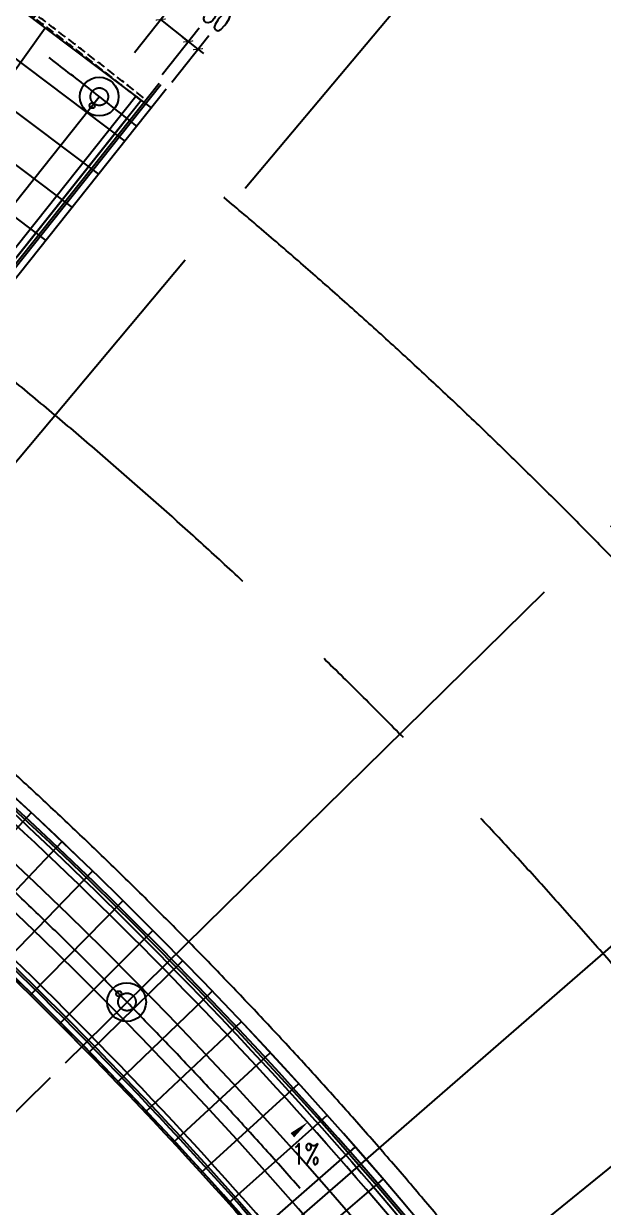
# Model space of a CAD drawing. Extents: x 36903891 to 38126251, y 2073392 to 2924740.
# Drawn here: x 37199488 to 37215930, y 2829362 to 2862924 of the extents above; entities that cross this region are included whole.
import ezdxf
from ezdxf.enums import TextEntityAlignment as Align
from ezdxf.xclip import XClip

# ---------------------------------------------------------------- set-up
doc = ezdxf.new("R2010")
doc.units = 0
doc.header["$LTSCALE"] = 1000
doc.header["$XCLIPFRAME"] = 0
for name, pattern in [('__DASH', [0.35, 0.25, -0.1]), ('CENTER', [2, 1.25, -0.25, 0.25, -0.25]), ('CENTER2', [28.575, 19.05, -3.175, 3.175, -3.175]), ('DASH', [0.35, 0.25, -0.1]), ('HIDDEN', [0.375, 0.25, -0.125])]:
    doc.linetypes.add(name, pattern=pattern)
doc.layers.get('0').update_dxf_attribs({"color": 8})
doc.layers.get('Defpoints').update_dxf_attribs({"color": 8})
for name, color, linetype in [('#幕墙线-平面', 8, 'Continuous'), ('#标注', 8, 'Continuous'), ('#虚线', 8, 'HIDDEN'), ('#轴线', 8, 'CENTER2'), ('A-AL-E', 8, 'Continuous'), ('A-COLS-PLAN-C', 8, 'DASH'), ('A-DETL-ALUM', 8, 'Continuous'), ('A-DIMS', 8, 'Continuous'), ('A-DIMS-SYMB', 8, 'Continuous'), ('A-FLOR', 8, 'Continuous'), ('A-FLOR-UNDR', 8, '__DASH'), ('A-GRID', 8, 'CENTER'), ('A-STRS-HRAL', 8, 'Continuous'), ('DIM', 8, 'Continuous'), ('水-雨水-压力流-标识', 8, 'Continuous')]:
    doc.layers.add(name, color=color, linetype=linetype)
doc.styles.add('#文字', font='jrs.shx', dxfattribs={"width": 0.7, "bigfont": 'hztxt.shx'})
doc.styles.add('_TCH_DIM', font='SIMPLEX', dxfattribs={"bigfont": 'GBCBIG'})
doc.styles.add('_TCH_DIM_T3', font='SIMPLEX', dxfattribs={"width": 0.705882, "bigfont": 'GBCBIG'})
doc.styles.add('JHZX', font='jrs.shx', dxfattribs={"width": 0.6, "bigfont": 'jhz.shx'})
doc.dimstyles.new('_TCH_ARCH&&200', dxfattribs={"dimtxt": 595, "dimasz": 200, "dimexe": 500, "dimexo": 600, "dimgap": 252.5, "dimtad": 1, "dimdec": 0, "dimzin": 0, "dimdsep": 46, "dimtxsty": '_TCH_DIM_T3', "dimblk": 'ARCHTICK', "dimcen": 0.09, "dimclrt": 4, "dimazin": 2, "dimtfac": 1, "dimtdec": 0, "dimtix": 1, "dimtmove": 2, "dimatfit": 3, "dimfxl": 200, "dimtolj": 1, "dimtzin": 0, "dimarcsym": 0})
doc.dimstyles.new('JZBZ-600', dxfattribs={"dimscale": 600, "dimtxt": 3, "dimasz": 1.5, "dimexe": 1, "dimexo": 1, "dimgap": 0.5, "dimtad": 1, "dimdec": 0, "dimdsep": 46, "dimtxsty": 'JHZX', "dimblk1": 'ARCHTICK', "dimblk2": 'ARCHTICK', "dimsah": 1, "dimcen": 0, "dimclrd": 1, "dimclre": 1, "dimclrt": 2, "dimadec": 1, "dimazin": 2, "dimtfac": 1, "dimtdec": 0, "dimtix": 1, "dimtmove": 0, "dimatfit": 3, "dimfxl": 1, "dimtolj": 1, "dimlwd": -1, "dimlwe": -1, "dimarcsym": 1})

# ---------------------------------------------------------------- blocks, each defined once
blk = doc.blocks.new('_ARCHTICK')
at = {"color": 0, "linetype": 'ByBlock', "const_width": 0.15}
blk.add_lwpolyline([(-0.5, -0.5), (0.5, 0.5)], dxfattribs=at)
blk = doc.blocks.new('*D137')
at = {"layer": '#标注', "transparency": 16777216}
for p, q in [((36885586, 3021827), (36894502, 3030588)), ((36891688, 3015224), (36901122, 3023425))]:
    blk.add_line(p, q, dxfattribs=at)
blk.add_arc((36780595, 2918663), 159093, 40.99703, 44.49717, dxfattribs=at)
at = {"layer": 'Defpoints', "color": 0, "transparency": 16777216}
for p in [(36898520, 3025454), (36885158, 3021406), (36891235, 3014831), (36780595, 2918663)]:
    blk.add_point(p, dxfattribs=at)
at = {"layer": '#标注', "transparency": 16777216, "xscale": 900, "yscale": 900, "zscale": 900}
for p, rotation in [((36894074, 3030167), 134.497169313424), ((36900670, 3023031), 310.9970326262212)]:
    blk.add_blockref('_ARCHTICK', p, dxfattribs=dict(at, rotation=rotation))
at = {"layer": '#标注', "transparency": 16777216, "insert": (36898307, 3027464), "char_height": 1800, "attachment_point": 5, "rotation": 312.7471, "style": 'JHZX'}
blk.add_mtext('\\A1;3.5°', dxfattribs=at)
blk = doc.blocks.new('*D138')
at = {"layer": '#标注', "transparency": 16777216}
for p, q in [((36875209, 3031419), (36883244, 3040995)), ((36885586, 3021827), (36894502, 3030588))]:
    blk.add_line(p, q, dxfattribs=at)
blk.add_arc((36780595, 2918663), 159093, 44.49717, 50, dxfattribs=at)
at = {"layer": 'Defpoints', "color": 0, "transparency": 16777216}
for p in [(36890447, 3033742), (36874823, 3030960), (36885158, 3021406), (36780595, 2918663)]:
    blk.add_point(p, dxfattribs=at)
at = {"layer": '#标注', "transparency": 16777216, "xscale": 900, "yscale": 900, "zscale": 900}
for p, rotation in [((36882858, 3040535), 140.0000000001202), ((36894074, 3030167), 314.4971693134302)]:
    blk.add_blockref('_ARCHTICK', p, dxfattribs=dict(at, rotation=rotation))
at = {"layer": '#标注', "transparency": 16777216, "insert": (36889405, 3036367), "char_height": 1800, "attachment_point": 5, "rotation": 317.2486, "style": 'JHZX'}
blk.add_mtext('\\A1;5.5°', dxfattribs=at)
blk = doc.blocks.new('*D139')
at = {"layer": '#标注', "transparency": 16777216}
for p, q in [((36869183, 3036213), (36876706, 3046195)), ((36875209, 3031419), (36883244, 3040995))]:
    blk.add_line(p, q, dxfattribs=at)
blk.add_arc((36780595, 2918663), 159093, 50, 52.99758, dxfattribs=at)
at = {"layer": 'Defpoints', "color": 0, "transparency": 16777216}
for p in [(36880717, 3042300), (36868822, 3035734), (36874823, 3030960), (36780595, 2918663)]:
    blk.add_point(p, dxfattribs=at)
at = {"layer": '#标注', "transparency": 16777216, "xscale": 900, "yscale": 900, "zscale": 900}
for p, rotation in [((36876345, 3045716), 142.9975753843727), ((36882858, 3040535), 320.0000000001095)]:
    blk.add_blockref('_ARCHTICK', p, dxfattribs=dict(at, rotation=rotation))
at = {"layer": '#标注', "transparency": 16777216, "insert": (36880382, 3044107), "char_height": 1800, "attachment_point": 5, "rotation": 321.4988, "style": 'JHZX'}
blk.add_mtext('\\A1;3°', dxfattribs=at)
blk = doc.blocks.new('*D194')
at = {"layer": '#标注', "transparency": 16777216}
for p, q in [((36697229, 3039962), (36687879, 3053567)), ((36885580, 3021821), (36897355, 3033391))]:
    blk.add_line(p, q, dxfattribs=at)
blk.add_arc((36780595, 2918663), 163093, 44.49717, 124.49963, dxfattribs=at)
at = {"layer": 'Defpoints', "color": 0, "transparency": 16777216}
for p in [(36833249, 3073022), (36697569, 3039468), (36885152, 3021400), (36780595, 2918663)]:
    blk.add_point(p, dxfattribs=at)
at = {"layer": '#标注', "transparency": 16777216, "xscale": 900, "yscale": 900, "zscale": 900}
for p, rotation in [((36688219, 3053073), 214.4996298123025), ((36896927, 3032971), 314.4971693134276)]:
    blk.add_blockref('_ARCHTICK', p, dxfattribs=dict(at, rotation=rotation))
at = {"layer": '#标注', "transparency": 16777216, "insert": (36796346, 3082199), "char_height": 1800, "attachment_point": 5, "rotation": 354.4984, "style": 'JHZX'}
blk.add_mtext('\\A1;80°', dxfattribs=at)
blk = doc.blocks.new('*D198')
at = {"layer": '#标注', "transparency": 16777216}
for p, q in [((36869683, 3006201), (36860768, 2997439)), ((36874862, 3000599), (36865428, 2992398))]:
    blk.add_line(p, q, dxfattribs=at)
blk.add_arc((36780603, 2918661), 112993, 41, 44.50018, dxfattribs=at)
at = {"layer": 'Defpoints', "color": 0, "transparency": 16777216}
for p in [(36870111, 3006621), (36875315, 3000993), (36864354, 2994513), (36780603, 2918661)]:
    blk.add_point(p, dxfattribs=at)
at = {"layer": '#标注', "transparency": 16777216, "xscale": 900, "yscale": 900, "zscale": 900}
for p, rotation in [((36861196, 2997860), 134.5001823342773), ((36865881, 2992792), 310.9999999999897)]:
    blk.add_blockref('_ARCHTICK', p, dxfattribs=dict(at, rotation=rotation))
at = {"layer": '#标注', "transparency": 16777216, "insert": (36864458, 2996176), "char_height": 1800, "attachment_point": 5, "rotation": 312.7501, "style": 'JHZX'}
blk.add_mtext('\\A1;3.5°', dxfattribs=at)
blk = doc.blocks.new('*D199')
at = {"layer": '#标注', "transparency": 16777216}
for p, q in [((36860883, 3014336), (36852848, 3004760)), ((36869683, 3006201), (36860768, 2997439))]:
    blk.add_line(p, q, dxfattribs=at)
blk.add_arc((36780603, 2918661), 112993, 44.50018, 50.00047, dxfattribs=at)
at = {"layer": 'Defpoints', "color": 0, "transparency": 16777216}
for p in [(36861268, 3014796), (36870111, 3006621), (36858621, 3000398), (36780603, 2918661)]:
    blk.add_point(p, dxfattribs=at)
at = {"layer": '#标注', "transparency": 16777216, "xscale": 900, "yscale": 900, "zscale": 900}
for p, rotation in [((36853234, 3005220), 140.0004672240836), ((36861196, 2997860), 314.5001823342748)]:
    blk.add_blockref('_ARCHTICK', p, dxfattribs=dict(at, rotation=rotation))
at = {"layer": '#标注', "transparency": 16777216, "insert": (36858118, 3002517), "char_height": 1800, "attachment_point": 5, "rotation": 317.2503, "style": 'JHZX'}
blk.add_mtext('\\A1;5.5°', dxfattribs=at)
blk = doc.blocks.new('*D53')
at = {"layer": '#标注', "transparency": 16777216}
for p, q in [((36709851, 3021595), (36719200, 3007992)), ((36869683, 3006201), (36857910, 2994633))]:
    blk.add_line(p, q, dxfattribs=at)
blk.add_arc((36780595, 2918663), 108993, 44.49706, 124.5, dxfattribs=at)
at = {"layer": 'Defpoints', "color": 0, "transparency": 16777216}
for p in [(36709511, 3022089), (36815783, 3021819), (36870111, 3006621), (36780595, 2918663)]:
    blk.add_point(p, dxfattribs=at)
at = {"layer": '#标注', "transparency": 16777216, "xscale": 900, "yscale": 900, "zscale": 900}
for p, rotation in [((36718860, 3008487), 214.4999999999928), ((36858338, 2995053), 314.497058791603)]:
    blk.add_blockref('_ARCHTICK', p, dxfattribs=dict(at, rotation=rotation))
at = {"layer": '#标注', "transparency": 16777216, "insert": (36791159, 3028348), "char_height": 1800, "attachment_point": 5, "rotation": 354.4985, "style": 'JHZX'}
blk.add_mtext('\\A1;80°', dxfattribs=at)
blk = doc.blocks.new('*U51')
blk.add_line((0, -20), (0, 0))
blk.add_circle((0, -24), 4)
at = {"style": 'JHZX', "width": 0.75}
blk.add_attdef('AXES', text='', height=4, dxfattribs=at).set_placement((0, -24), align=Align.MIDDLE_CENTER)
blk = doc.blocks.new('DOTE-11')
at = {"layer": '#虚线', "ltscale": 20}
for points in [[(36871075, 3034007), (36859467, 3019414)], [(36871859, 3033387), (36860249, 3018792)]]:
    blk.add_lwpolyline(points, dxfattribs=at)
for radius, end in [(117100, 50.90588), (109300, 50.72062)]:
    blk.add_arc((36780599, 2918657), radius, 330, end, dxfattribs=at)
at = {"layer": '#轴线'}
for p, q in [((36861268, 3014796), (36874831, 3030959)), ((36870111, 3006621), (36885161, 3021410)), ((36875315, 3000993), (36891239, 3014835)), ((36878130, 2997637), (36894528, 3010916))]:
    blk.add_line(p, q, dxfattribs=at)
for radius, end in [(146600, 183.99981), (138800, 210.18842), (130400, 210.32938), (127950, 210.37401)]:
    blk.add_arc((36780599, 2918657), radius, 324.5, end, dxfattribs=at)
blk = doc.blocks.new('A$C80b62fe7')
at = {"layer": '#幕墙线-平面'}
for points in [[(159989, 306162), (150354, 292655, -0.010223), (150225, 292481)], [(218720, 197989), (201349, 196927, -0.411972), (200385, 197773, 0.208557), (152529, 289704, -0.411975), (152389, 290978), (163223, 304598)], [(218704, 198249), (201333, 197186, -0.411972), (200645, 197790, 0.208557), (152693, 289906, -0.411975), (152592, 290816), (163426, 304436)], [(148675, 286642), (149609, 287904, -0.063099), (171827, 265182, -0.063099)], [(148884, 286487), (149658, 287533, -0.062564), (171619, 265025, -0.062564)]]:
    blk.add_lwpolyline(points, format="xyb", dxfattribs=at)
for radius, start, end in [(128529, 333.50225, 195.7758), (127529, 333.53985, 195.7884)]:
    blk.add_arc((71052, 188867), radius, start, end, dxfattribs=at)
blk = doc.blocks.new('DASWQE')
at = {"layer": '#幕墙线-平面', "ltscale": 10}
for points in [[(85234, 120093), (91950, 115033)], [(84537, 119117), (91203, 114093)], [(83840, 118140), (90455, 113154)], [(83143, 117163), (89708, 112215)], [(82446, 116186), (88961, 111276)], [(88548, 95044), (85992, 92300)], [(89422, 94222), (86841, 91502)], [(90289, 93392), (87682, 90695)], [(91147, 92554), (88516, 89882)], [(91999, 91708), (89343, 89060)], [(92842, 90854), (90162, 88231)], [(93677, 89992), (90973, 87394)], [(94504, 89123), (91776, 86550)], [(95324, 88246), (92572, 85699)], [(96135, 87362), (93360, 84840)], [(96938, 86470), (94139, 83974)], [(97732, 85571), (94911, 83101)], [(98519, 84664), (95675, 82220)]]:
    blk.add_lwpolyline(points, dxfattribs=at)
at = {"layer": 'DIM', "ltscale": 10}
blk.add_blockref('A$C80b62fe7', (-71047, -188863), dxfattribs=at)
blk = doc.blocks.new('雨水立管')
blk.add_circle((0, 0), 50)
blk = doc.blocks.new('雨水')
at = {"layer": '水-雨水-压力流-标识', "xscale": 1.5, "yscale": 1.5, "zscale": 1.5}
for p in [(35738246, 3033753), (35739002, 3008571)]:
    blk.add_blockref('雨水立管', p, dxfattribs=at)
blk = doc.blocks.new('800柱子')
at = {"layer": 'A-DETL-ALUM', "ltscale": 0.3}
blk.add_circle((35572079, 2737405), 550, dxfattribs=at)
blk = doc.blocks.new('_YZHK')
blk.add_circle((0, 0), 0.5)
blk = doc.blocks.new('ASDFASD')
at = {"layer": 'A-COLS-PLAN-C', "ltscale": 0.3, "xscale": 500, "yscale": 500, "zscale": 500}
for p in [(35738449, 3034007), (35739233, 3008339)]:
    blk.add_blockref('_YZHK', p, dxfattribs=at)
blk = doc.blocks.new('*D391')
at = {"layer": 'A-DIMS', "lineweight": -2, "transparency": 16777216}
for p, q in [((39385851, 2106430), (39386904, 2107754)), ((39386593, 2107362), (39387376, 2106740)), ((39386634, 2105808), (39387687, 2107131))]:
    blk.add_line(p, q, dxfattribs=at)
at = {"layer": 'Defpoints', "color": 0, "transparency": 16777216}
for p in [(39387376, 2106740), (39385478, 2105961), (39386260, 2105338)]:
    blk.add_point(p, dxfattribs=at)
at = {"layer": 'A-DIMS', "lineweight": -2, "transparency": 16777216, "xscale": 200, "yscale": 200, "zscale": 200}
for p, rotation in [((39386593, 2107362), 141.4994048574316), ((39387376, 2106740), 321.4994048574316)]:
    blk.add_blockref('_ARCHTICK', p, dxfattribs=dict(at, rotation=rotation))
at = {"layer": 'A-DIMS', "transparency": 16777216, "insert": (39386231, 2108353), "char_height": 595, "attachment_point": 5, "rotation": 321.4994, "style": '_TCH_DIM_T3'}
blk.add_mtext('\\A1;1000', dxfattribs=at)
blk = doc.blocks.new('*D392')
at = {"layer": 'A-DIMS', "lineweight": -2, "transparency": 16777216}
for p, q in [((39386634, 2105808), (39387687, 2107131)), ((39386908, 2105590), (39387961, 2106913)), ((39387376, 2106740), (39387219, 2106864)), ((39387376, 2106740), (39387650, 2106522)), ((39387650, 2106522), (39387806, 2106397))]:
    blk.add_line(p, q, dxfattribs=at)
at = {"layer": 'Defpoints', "color": 0, "transparency": 16777216}
for p in [(39387650, 2106522), (39386260, 2105338), (39386534, 2105120)]:
    blk.add_point(p, dxfattribs=at)
at = {"layer": 'A-DIMS', "lineweight": -2, "transparency": 16777216, "xscale": 200, "yscale": 200, "zscale": 200}
for p, rotation in [((39387376, 2106740), 321.4994048576787), ((39387650, 2106522), 141.4994048576787)]:
    blk.add_blockref('_ARCHTICK', p, dxfattribs=dict(at, rotation=rotation))
at = {"layer": 'A-DIMS', "transparency": 16777216, "insert": (39388055, 2107525), "char_height": 595, "attachment_point": 5, "rotation": 321.4994, "style": '_TCH_DIM_T3'}
blk.add_mtext('\\A1;350', dxfattribs=at)
blk = doc.blocks.new('ZW-5001')
at = {"layer": '#标注'}
ref = blk.add_blockref('*U51', (36879960.3, 3037081.7), dxfattribs=dict(at, xscale=-600.0000000000001, yscale=600.0000000000001, rotation=140.0000000001175))
ref.add_attrib('AXES', 'B22', dxfattribs={"layer": '0', "height": 2400, "rotation": 320, "style": '#文字', "width": 0.7}).set_placement((36889267.8, 3048174.1), align=Align.MIDDLE_CENTER)
for base, center, p1, p2, picture, middle in [((36833249.5, 3073022.4), (36780594.8, 2918662.6), (36885151.9, 3021400.4), (36697568.8, 3039467.8), '*D194', (36796346.2, 3082199.2)), ((36880717.3, 3042300), (36780594.8, 2918662.6), (36874823.3, 3030959.7), (36868821.9, 3035733.6), '*D139', (36880382.5, 3044107.4)), ((36890446.5, 3033742.2), (36780594.8, 2918662.6), (36885157.7, 3021406.1), (36874823.3, 3030959.7), '*D138', (36889405, 3036367)), ((36815783.2, 3021819.5), (36780594.8, 2918662.6), (36870111.4, 3006621.3), (36709511.5, 3022089.5), '*D53', (36791159.2, 3028348.4)), ((36898519.6, 3025454.3), (36780594.8, 2918662.6), (36891235.3, 3014830.8), (36885157.7, 3021406.1), '*D137', (36898307.4, 3027463.9)), ((36858620.7, 3000397.8), (36780603.5, 2918661.5), (36870111.4, 3006621.3), (36861268.3, 3014795.7), '*D199', (36858117.6, 3002516.7)), ((36864353.6, 2994512.9), (36780603.5, 2918661.5), (36875314.6, 3000992.6), (36870111.4, 3006621.3), '*D198', (36864458.2, 2996176.2))]:
    dim = blk.add_angular_dim_3p(base=base, center=center, p1=p1, p2=p2, dimstyle='JZBZ-600', override={"dimclrd": 256, "dimclre": 256, "dimclrt": 256}, dxfattribs=at)
    dim.commit()
    dim.dimension.update_dxf_attribs({"geometry": picture, "text_midpoint": middle})
blk = doc.blocks.new('FDGFH')
at = {"layer": 'A-FLOR'}
blk.add_blockref('ZW-5001', (-36780599, -2918657), dxfattribs=at)
at = {"layer": 'A-GRID'}
blk.add_blockref('DOTE-11', (-36780599, -2918657), dxfattribs=at)
blk = doc.blocks.new('CXVFG')
at = {"layer": 'A-AL-E'}
for points in [[(39442041.7, 1999007), (39424670.8, 1997944.6, -0.4119718), (39423770.9, 1998734.6, 0.2085567), (39375892.6, 2090708, -0.411975), (39375761.6, 2091898.3), (39386595.6, 2105518.2)], [(39442029.5, 1999206.6), (39424658.5, 1998144.2, -0.4119718), (39423970.4, 1998748.3, 0.2085567), (39376018.2, 2090863.6, -0.411975), (39375918.1, 2091773.8), (39386752.1, 2105393.7)], [(39372209.9, 2087444.7), (39372983.7, 2088490.5, -0.0625641), (39394944.9, 2065982.6, -0.0625641)]]:
    blk.add_lwpolyline(points, format="xyb", dxfattribs=at)
for end in [51.524675, 51.479246]:
    blk.add_arc((39294377.2, 1989825.2), 126200, 37.131693, end, dxfattribs=at)
at = {"layer": 'A-DIMS-SYMB'}
blk.add_lwpolyline([(39389808.7, 2075288.4, 0, 0, 0), (39390786.7, 2076114.9, 0, 160, 0), (39390328.4, 2075727.6, 0, 0, 0)], format="xyseb", dxfattribs=at)
at = {"layer": 'A-FLOR-UNDR'}
for points in [[(39386042.7, 2105064.1, 0.0130907), (39379885.9, 2109703.6, 0.0130907)], [(39386104.9, 2105142.4, 0.0130907), (39379944, 2109785, 0.0130907)]]:
    blk.add_lwpolyline(points, format="xyb", dxfattribs=at)
at = {"layer": 'A-STRS-HRAL'}
for points in [[(39385886.1, 2105188.5, -0.0003396), (39386042.7, 2105064.1), (39375644.2, 2091991.7, 0.1021988), (39375461.6, 2091630.7, 0.0004121), (39375293.6, 2091764.2, -0.0843302), (39375487.6, 2092116.2), (39385886.1, 2105188.5)], [(39372828.6, 2088869.2, -0.0550118), (39392538.1, 2069378.7), (39392693.6, 2069504.6, 0.0554215), (39372790.6, 2089154.2), (39371838.4, 2087867.4, -0.0004004), (39371995.3, 2087743.2), (39372828.6, 2088869.2)]]:
    blk.add_lwpolyline(points, format="xyb", dxfattribs=at)
blk.add_lwpolyline([(39394869.6, 2071266.7, 0.0525782), (39375672.6, 2090435.8, -0.2921177), (39375262.8, 2091661, -0.0004314), (39375438.4, 2091521.3, 0.2670598), (39375798.3, 2090591.3, -0.0525783), (39395025, 2071392.5)], format="xyb", close=True, dxfattribs=at)
at = {"layer": 'A-COLS-PLAN-C'}
blk.add_blockref('ASDFASD', (3646404.7, -928832), dxfattribs=at)
at = {"layer": '水-雨水-压力流-标识'}
for name, p in [('雨水', (3646404.7, -928832)), ('800柱子', (3812771.8, -632227.6)), ('800柱子', (3813550.3, -657902))]:
    blk.add_blockref(name, p, dxfattribs=at)
at = {"layer": 'A-DIMS-SYMB', "style": '_TCH_DIM', "width": 0.705882}
blk.add_text('1%', height=595, dxfattribs=at).set_placement((39390313.5, 2074894.7))
at = {"layer": 'A-DIMS'}
for base, p1, p2, picture, middle in [((39387375.6, 2106739.9), (39385477.9, 2105960.6), (39386260.5, 2105338.1), '*D391', (39386231, 2108353.2)), ((39387649.6, 2106522), (39386260.5, 2105338.1), (39386534.5, 2105120.1), '*D392', (39388054.6, 2107524.8))]:
    dim = blk.add_linear_dim(base=base, p1=p1, p2=p2, angle=321.4994, dimstyle='_TCH_ARCH&&200', override={"dimclrd": 256, "dimclre": 256, "dimclrt": 256}, dxfattribs=at)
    dim.commit()
    dim.dimension.update_dxf_attribs({"geometry": picture, "text_midpoint": middle, "dimtype": 129})
blk = doc.blocks.new('JUTEWR')
at = {"layer": 'A-STRS-HRAL'}
blk.add_blockref('DASWQE', (36747505, 2929437), dxfattribs=at)
at = {"layer": 'DIM'}
for name, p in [('FDGFH', (36747510, 2929431)), ('CXVFG', (-2546868, 939616))]:
    blk.add_blockref(name, p, dxfattribs=at)

msp = doc.modelspace()

# ---------------------------------------------------------------- block references
at = {"layer": 'DIM'}
ref = msp.add_blockref('JUTEWR', (363648.3, -183937.1), dxfattribs=at)
XClip(ref).set_block_clipping_path([(36540243.0880557299, 2702892.0700622862), (36938694.1744792983, 3117037.741362222)])

doc.saveas('drawing.dxf')
